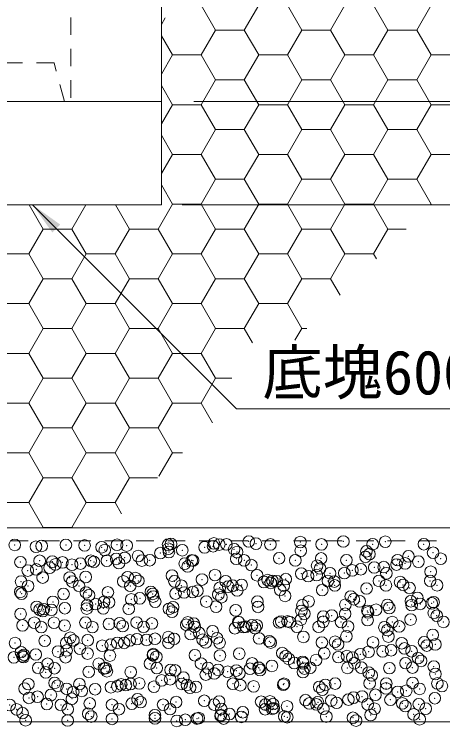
# Model space of a CAD drawing. Units: millimetres at full size; details may follow other scales. Extents: x 40781 to 122968, y -21714 to -2620.
# Drawn here: x 118259 to 118590, y -18863 to -18311 of the extents above; entities that cross this region are included whole.
import ezdxf
from ezdxf.enums import TextEntityAlignment as Align

# ---------------------------------------------------------------- set-up
doc = ezdxf.new("R2010")
doc.units = ezdxf.units.MM
doc.header["$LTSCALE"] = 18
doc.header["$PDMODE"] = 32
doc.header["$PDSIZE"] = 9
doc.linetypes.add('USER2', pattern=[1.35, 0.75, -0.6])
for name, color, linetype, lineweight in [('ハッチング', 7, 'Continuous', 5), ('寸法線', 7, 'Continuous', 9), ('本体', 2, 'Continuous', 13)]:
    doc.layers.add(name, color=color, linetype=linetype, lineweight=lineweight)
doc.styles.add('ＭＳ ゴシック', font='')
doc.styles.get('ＭＳ ゴシック').set_extended_font_data('MS Gothic')

# ---------------------------------------------------------------- blocks, each defined once
blk = doc.blocks.new('filled_arrow')
at = {"color": 0, "linetype": 'Continuous', "lineweight": -2}
blk.add_solid([(7.5, 1.25), (0, 0), (7.5, -1.25)], dxfattribs=at)

msp = doc.modelspace()

# ---------------------------------------------------------------- linework, layer by layer
at = {"layer": 'ハッチング'}
for p, q in [((118414.8, -18323.54), (118403.69, -18304.29)), ((118437.02, -18323.54), (118448.14, -18304.29)), ((118481.47, -18323.54), (118470.36, -18304.29)), ((118503.7, -18323.54), (118514.81, -18304.29)), ((118548.15, -18323.54), (118537.04, -18304.29)), ((118570.37, -18323.54), (118581.49, -18304.29)), ((118372.88, -18319.15), (118375.88, -18313.96)), ((118403.69, -18342.79), (118414.8, -18323.54)), ((118414.8, -18323.54), (118437.02, -18323.54)), ((118448.14, -18342.79), (118437.02, -18323.54)), ((118470.36, -18342.79), (118481.47, -18323.54)), ((118481.48, -18323.54), (118503.7, -18323.54)), ((118514.81, -18342.79), (118503.7, -18323.54)), ((118537.04, -18342.79), (118548.15, -18323.54)), ((118548.15, -18323.54), (118570.38, -18323.54)), ((118581.49, -18342.79), (118570.37, -18323.54)), ((118381.46, -18342.79), (118372.88, -18327.93)), ((118372.88, -18357.65), (118381.46, -18342.79)), ((118381.46, -18342.79), (118403.69, -18342.79)), ((118414.8, -18362.03), (118403.69, -18342.79)), ((118437.02, -18362.03), (118448.14, -18342.79)), ((118448.14, -18342.79), (118470.36, -18342.79)), ((118481.47, -18362.03), (118470.36, -18342.79)), ((118503.7, -18362.03), (118514.81, -18342.79)), ((118514.81, -18342.79), (118537.04, -18342.79)), ((118548.15, -18362.03), (118537.04, -18342.79)), ((118570.37, -18362.03), (118581.49, -18342.79)), ((118581.49, -18342.79), (118603.71, -18342.79)), ((118403.69, -18381.28), (118414.8, -18362.03)), ((118414.8, -18362.03), (118437.02, -18362.03)), ((118448.14, -18381.28), (118437.02, -18362.03)), ((118470.36, -18381.28), (118481.47, -18362.03)), ((118481.48, -18362.03), (118503.7, -18362.03)), ((118514.81, -18381.28), (118503.7, -18362.03)), ((118537.04, -18381.28), (118548.15, -18362.03)), ((118548.15, -18362.03), (118570.38, -18362.03)), ((118581.49, -18381.28), (118570.37, -18362.03)), ((118381.46, -18381.28), (118372.88, -18366.42)), ((118372.88, -18396.14), (118381.46, -18381.28)), ((118381.46, -18381.28), (118403.69, -18381.28)), ((118414.8, -18400.53), (118403.69, -18381.28)), ((118437.02, -18400.53), (118448.14, -18381.28)), ((118448.14, -18381.28), (118470.36, -18381.28)), ((118481.47, -18400.53), (118470.36, -18381.28)), ((118503.7, -18400.53), (118514.81, -18381.28)), ((118514.81, -18381.28), (118537.04, -18381.28)), ((118548.15, -18400.53), (118537.04, -18381.28)), ((118570.37, -18400.53), (118581.49, -18381.28)), ((118581.49, -18381.28), (118603.71, -18381.28)), ((118403.69, -18419.78), (118414.8, -18400.53)), ((118414.8, -18400.53), (118437.02, -18400.53)), ((118448.14, -18419.78), (118437.02, -18400.53)), ((118470.36, -18419.78), (118481.47, -18400.53)), ((118481.48, -18400.53), (118503.7, -18400.53)), ((118514.81, -18419.78), (118503.7, -18400.53)), ((118537.04, -18419.78), (118548.15, -18400.53)), ((118548.15, -18400.53), (118570.38, -18400.53)), ((118581.49, -18419.78), (118570.37, -18400.53)), ((118381.46, -18419.78), (118372.88, -18404.92)), ((118372.88, -18434.63), (118381.46, -18419.78)), ((118381.46, -18419.78), (118403.69, -18419.78)), ((118414.8, -18439.02), (118403.69, -18419.78)), ((118437.02, -18439.02), (118448.14, -18419.78)), ((118448.14, -18419.78), (118470.36, -18419.78)), ((118481.47, -18439.02), (118470.36, -18419.78)), ((118503.7, -18439.02), (118514.81, -18419.78)), ((118514.81, -18419.78), (118537.04, -18419.78)), ((118548.15, -18439.02), (118537.04, -18419.78)), ((118570.37, -18439.02), (118581.49, -18419.78)), ((118581.49, -18419.78), (118603.71, -18419.78)), ((118403.69, -18458.27), (118414.8, -18439.02)), ((118414.8, -18439.02), (118437.02, -18439.02)), ((118448.14, -18458.27), (118437.02, -18439.02)), ((118470.36, -18458.27), (118481.47, -18439.02)), ((118481.48, -18439.02), (118503.7, -18439.02)), ((118514.81, -18458.27), (118503.7, -18439.02)), ((118537.04, -18458.27), (118548.15, -18439.02)), ((118548.15, -18439.02), (118570.38, -18439.02)), ((118581.49, -18458.27), (118570.37, -18439.02)), ((118381.46, -18458.27), (118372.88, -18443.41)), ((118281.45, -18477.52), (118270.63, -18458.78)), ((118303.67, -18477.52), (118314.49, -18458.78)), ((118348.12, -18477.52), (118337.31, -18458.78)), ((118370.35, -18477.52), (118381.46, -18458.27)), ((118381.46, -18458.27), (118403.69, -18458.27)), ((118414.8, -18477.52), (118403.69, -18458.27)), ((118437.02, -18477.52), (118448.14, -18458.27)), ((118448.14, -18458.27), (118470.36, -18458.27)), ((118481.47, -18477.52), (118470.36, -18458.27)), ((118503.7, -18477.52), (118514.81, -18458.27)), ((118514.81, -18458.27), (118537.04, -18458.27)), ((118548.15, -18477.52), (118537.04, -18458.27)), ((118581.37, -18458.47), (118581.49, -18458.27)), ((118581.49, -18458.27), (118581.57, -18458.27)), ((118270.34, -18496.77), (118281.45, -18477.52)), ((118281.45, -18477.52), (118303.68, -18477.52)), ((118314.79, -18496.77), (118303.67, -18477.52)), ((118337.01, -18496.77), (118348.12, -18477.52)), ((118348.12, -18477.52), (118370.35, -18477.52)), ((118381.46, -18496.77), (118370.35, -18477.52)), ((118403.69, -18496.77), (118414.8, -18477.52)), ((118414.8, -18477.52), (118437.02, -18477.52)), ((118448.14, -18496.77), (118437.02, -18477.52)), ((118470.36, -18496.77), (118481.47, -18477.52)), ((118481.48, -18477.52), (118503.7, -18477.52)), ((118514.81, -18496.77), (118503.7, -18477.52)), ((118537.04, -18496.77), (118548.15, -18477.52)), ((118548.15, -18477.52), (118562.32, -18477.52)), ((118248.11, -18496.77), (118270.34, -18496.77)), ((118281.45, -18516.01), (118270.34, -18496.77)), ((118303.67, -18516.01), (118314.79, -18496.77)), ((118314.79, -18496.77), (118337.01, -18496.77)), ((118348.12, -18516.01), (118337.01, -18496.77)), ((118370.35, -18516.01), (118381.46, -18496.77)), ((118381.46, -18496.77), (118403.69, -18496.77)), ((118414.8, -18516.01), (118403.69, -18496.77)), ((118437.02, -18516.01), (118448.14, -18496.77)), ((118448.14, -18496.77), (118470.36, -18496.77)), ((118481.47, -18516.01), (118470.36, -18496.77)), ((118503.7, -18516.01), (118514.81, -18496.77)), ((118514.81, -18496.77), (118537.04, -18496.77)), ((118539.25, -18500.59), (118537.04, -18496.77)), ((118270.34, -18535.26), (118281.45, -18516.01)), ((118281.45, -18516.01), (118303.68, -18516.01)), ((118314.79, -18535.26), (118303.67, -18516.01)), ((118337.01, -18535.26), (118348.12, -18516.01)), ((118348.12, -18516.01), (118370.35, -18516.01)), ((118381.46, -18535.26), (118370.35, -18516.01)), ((118403.69, -18535.26), (118414.8, -18516.01)), ((118414.8, -18516.01), (118437.02, -18516.01)), ((118448.14, -18535.26), (118437.02, -18516.01)), ((118470.36, -18535.26), (118481.47, -18516.01)), ((118481.48, -18516.01), (118503.7, -18516.01)), ((118511.07, -18528.77), (118503.7, -18516.01)), ((118248.11, -18535.26), (118270.34, -18535.26)), ((118281.45, -18554.51), (118270.34, -18535.26)), ((118303.67, -18554.51), (118314.79, -18535.26)), ((118314.79, -18535.26), (118337.01, -18535.26)), ((118348.12, -18554.51), (118337.01, -18535.26)), ((118370.35, -18554.51), (118381.46, -18535.26)), ((118381.46, -18535.26), (118403.69, -18535.26)), ((118414.8, -18554.51), (118403.69, -18535.26)), ((118437.02, -18554.51), (118448.14, -18535.26)), ((118448.14, -18535.26), (118470.36, -18535.26)), ((118481.47, -18554.51), (118470.36, -18535.26)), ((118270.34, -18573.75), (118281.45, -18554.51)), ((118281.45, -18554.51), (118303.68, -18554.51)), ((118314.79, -18573.76), (118303.67, -18554.51)), ((118337.01, -18573.75), (118348.12, -18554.51)), ((118348.12, -18554.51), (118370.35, -18554.51)), ((118381.46, -18573.76), (118370.35, -18554.51)), ((118403.69, -18573.75), (118414.8, -18554.51)), ((118414.8, -18554.51), (118437.02, -18554.51)), ((118443.35, -18565.47), (118437.02, -18554.51)), ((118476.2, -18563.64), (118481.47, -18554.51)), ((118481.48, -18554.51), (118485.33, -18554.51)), ((118248.11, -18573.76), (118270.34, -18573.76)), ((118281.45, -18593), (118270.34, -18573.76)), ((118303.67, -18593), (118314.79, -18573.75)), ((118314.79, -18573.76), (118337.01, -18573.76)), ((118348.12, -18593), (118337.01, -18573.76)), ((118370.35, -18593), (118381.46, -18573.75)), ((118381.46, -18573.76), (118403.69, -18573.76)), ((118414.8, -18593), (118403.69, -18573.76)), ((118270.34, -18612.25), (118281.45, -18593)), ((118281.45, -18593), (118303.68, -18593)), ((118314.79, -18612.25), (118303.67, -18593)), ((118337.01, -18612.25), (118348.12, -18593)), ((118348.12, -18593), (118370.35, -18593)), ((118381.46, -18612.25), (118370.35, -18593)), ((118403.69, -18612.25), (118414.8, -18593)), ((118414.8, -18593), (118427.42, -18593)), ((118248.11, -18612.25), (118270.34, -18612.25)), ((118281.45, -18631.5), (118270.34, -18612.25)), ((118303.67, -18631.5), (118314.79, -18612.25)), ((118314.79, -18612.25), (118337.01, -18612.25)), ((118348.12, -18631.5), (118337.01, -18612.25)), ((118370.35, -18631.5), (118381.46, -18612.25)), ((118381.46, -18612.25), (118403.69, -18612.25)), ((118412.44, -18627.4), (118403.69, -18612.25)), ((118270.34, -18650.74), (118281.45, -18631.5)), ((118281.45, -18631.5), (118303.68, -18631.5)), ((118314.79, -18650.74), (118303.67, -18631.5)), ((118337.01, -18650.74), (118348.12, -18631.5)), ((118348.12, -18631.5), (118370.35, -18631.5)), ((118381.46, -18650.74), (118370.35, -18631.5)), ((118248.11, -18650.74), (118270.34, -18650.74)), ((118281.45, -18669.99), (118270.34, -18650.74)), ((118303.67, -18669.99), (118314.79, -18650.74)), ((118314.79, -18650.74), (118337.01, -18650.74)), ((118348.12, -18669.99), (118337.01, -18650.74)), ((118371.03, -18668.81), (118381.46, -18650.74)), ((118381.46, -18650.74), (118389.1, -18650.74)), ((118270.34, -18689.24), (118281.45, -18669.99)), ((118281.45, -18669.99), (118303.68, -18669.99)), ((118314.79, -18689.24), (118303.67, -18669.99)), ((118337.01, -18689.24), (118348.12, -18669.99)), ((118348.12, -18669.99), (118369.85, -18669.99)), ((118248.11, -18689.24), (118270.34, -18689.24)), ((118281.45, -18708.49), (118270.34, -18689.24)), ((118303.67, -18708.49), (118314.79, -18689.24)), ((118314.79, -18689.24), (118337.01, -18689.24)), ((118341.99, -18697.85), (118337.01, -18689.24)), ((118281.28, -18708.78), (118281.45, -18708.49)), ((118281.45, -18708.49), (118303.68, -18708.49)), ((118303.84, -18708.78), (118303.67, -18708.49))]:
    msp.add_line(p, q, dxfattribs=at)
at = {"layer": 'ハッチング', "linetype": 'USER2', "lineweight": 9}
msp.add_lwpolyline([(118372.88, -17158.78), (118682.88, -17158.78), (118682.88, -18718.78), (117322.88, -18718.78), (117322.88, -17158.78), (117632.88, -17158.78)], dxfattribs=at)
at = {"layer": 'ハッチング', "lineweight": 20}
msp.add_lwpolyline([(117632.88, -17168.78), (117332.88, -17168.78), (117332.88, -18708.78), (118672.88, -18708.78), (118672.88, -17168.78), (118372.88, -17168.78)], dxfattribs=at)
msp.add_lwpolyline([(117332.88, -18858.78), (118672.88, -18858.78), (118672.88, -18708.78), (117332.88, -18708.78)], close=True, dxfattribs=at)
at = {"layer": 'ハッチング'}
for p in [(118440.48, -18719.34), (118513.59, -18719.34), (118546.07, -18719.5), (118259.46, -18722), (118275.9, -18723.37), (118280.28, -18722.77), (118299.01, -18721.93), (118313.52, -18722.35), (118326.71, -18723.8), (118338.56, -18721.86), (118346.01, -18722.5), (118378.11, -18721.78), (118378.28, -18724.93), (118380.31, -18721.27), (118406.29, -18723.84), (118412.9, -18722.97), (118413.55, -18720.84), (118417.66, -18721.71), (118423.23, -18721.61), (118446.04, -18721), (118457.21, -18721.64), (118480.34, -18719.76), (118496.76, -18721.57), (118536.31, -18721.5), (118575.86, -18721.43), (118329.06, -18725.95), (118354.86, -18730.61), (118372.11, -18728.34), (118378.72, -18727.47), (118389.04, -18726.11), (118429.1, -18725.36), (118431.44, -18727.51), (118480.67, -18726.48), (118531.49, -18726.92), (118533.83, -18729.07), (118583.05, -18728.04), (118263.9, -18735.33), (118278.74, -18734.28), (118288.54, -18734.95), (118296.39, -18735.49), (118318.29, -18734.21), (118320.67, -18735.11), (118330.69, -18734.25), (118337.92, -18732.84), (118340.1, -18736.07), (118344.53, -18731.97), (118357.84, -18734.14), (118363.94, -18733.83), (118396.42, -18733.99), (118397.39, -18734.07), (118430.73, -18732.75), (118436.94, -18734), (118463.97, -18732.33), (118476.49, -18733.92), (118496.46, -18732.48), (118516.04, -18733.85), (118530.76, -18731.25), (118555.59, -18733.78), (118564, -18730.82), (118571.68, -18734.95), (118588.93, -18732.68), (118276.16, -18740.97), (118286.49, -18739.61), (118290.88, -18737.09), (118303.74, -18737.34), (118310.35, -18736.47), (118390.92, -18736.51), (118393.26, -18738.65), (118442.49, -18737.63), (118493.31, -18738.07), (118495.65, -18740.21), (118520.56, -18741.68), (118527.17, -18740.81), (118537.5, -18739.45), (118544.88, -18739.19), (118554.75, -18737.18), (118561.36, -18736.31), (118269.55, -18741.84), (118281.08, -18747.24), (118301.93, -18747.22), (118314.32, -18746.82), (118346.81, -18746.97), (118381.11, -18745.74), (118414.35, -18745.31), (118446.84, -18745.47), (118481.14, -18744.23), (118486.37, -18746.18), (118492.98, -18745.31), (118503.31, -18743.95), (118514.39, -18743.81), (118546.87, -18743.97), (118581.17, -18742.73), (118264.36, -18750.39), (118303.91, -18750.32), (118343.46, -18750.25), (118352.74, -18747.65), (118355.09, -18749.8), (118383.01, -18750.17), (118404.31, -18748.78), (118422.56, -18750.1), (118452.19, -18750.68), (118455.13, -18749.21), (118457.47, -18751.36), (118458.8, -18749.81), (118462.11, -18750.03), (118469.12, -18748.45), (118501.66, -18749.96), (118506.7, -18750.34), (118541.21, -18749.89), (118557.52, -18750.77), (118580.76, -18749.82), (118269.72, -18753.8), (118309.27, -18753.73), (118348.82, -18753.66), (118388.37, -18753.59), (118400.75, -18757.45), (118418, -18755.18), (118424.61, -18754.31), (118427.92, -18753.51), (118431.53, -18757.22), (118434.94, -18752.95), (118464.77, -18756.8), (118467.47, -18753.44), (118497.26, -18756.95), (118507.02, -18753.37), (118531.56, -18755.72), (118546.56, -18753.3), (118559.86, -18752.92), (118564.8, -18755.29), (118586.11, -18753.23), (118263.75, -18758.36), (118264.7, -18759.81), (118297.19, -18759.96), (118314.57, -18758.8), (118316.91, -18760.95), (118331.49, -18758.73), (118356.24, -18763.31), (118364.74, -18758.3), (118366.13, -18759.92), (118366.57, -18761.95), (118383.82, -18759.68), (118390.43, -18758.81), (118397.22, -18758.46), (118416.95, -18760.36), (118419.29, -18762.51), (118468.52, -18761.48), (118519.34, -18761.92), (118570.91, -18763.04), (118289, -18766.08), (118315.45, -18768.68), (118322.06, -18767.81), (118328.55, -18766.01), (118332.38, -18766.45), (118349.63, -18764.18), (118368.1, -18765.94), (118407.65, -18765.87), (118447.2, -18765.8), (118481.94, -18768.7), (118486.75, -18765.73), (118515.19, -18768.28), (118521.68, -18764.06), (118526.29, -18765.65), (118547.67, -18768.44), (118565.84, -18765.58), (118566.45, -18768.52), (118573.07, -18767.65), (118581.97, -18767.2), (118583.39, -18766.29), (118276.39, -18769.95), (118278.73, -18772.09), (118281.26, -18773.18), (118281.88, -18771.71), (118287.87, -18772.31), (118298.2, -18770.96), (118315.12, -18771.29), (118327.96, -18771.07), (118347.61, -18771.44), (118378.77, -18771.51), (118381.12, -18773.65), (118381.91, -18770.21), (118415.15, -18769.78), (118430.34, -18772.63), (118447.64, -18769.94), (118481.16, -18773.07), (118532.27, -18773.02), (118532.73, -18774.19), (118538.88, -18772.15), (118549.2, -18770.79), (118583.55, -18774.63), (118264.01, -18775.46), (118480.83, -18779.79), (118483.5, -18775.21), (118498.08, -18777.52), (118504.69, -18776.65), (118515.02, -18775.29), (118532.36, -18780.19), (118565.6, -18779.76), (118585.89, -18776.77), (118265.5, -18784.28), (118274.62, -18782.19), (118279.97, -18785.6), (118289.78, -18782.22), (118297.99, -18784.43), (118314.17, -18782.12), (118319.52, -18785.53), (118332.29, -18783.2), (118340.6, -18782.65), (118342.94, -18784.8), (118353.72, -18782.05), (118359.07, -18785.46), (118365.54, -18782.77), (118392.16, -18783.78), (118393.27, -18781.98), (118398.02, -18782.93), (118398.62, -18785.39), (118432.33, -18781.69), (118432.82, -18781.9), (118436.32, -18785.65), (118438.17, -18785.32), (118442.98, -18784.21), (118446.65, -18784.29), (118463.9, -18782.02), (118465.57, -18781.27), (118470.51, -18781.15), (118472.37, -18781.83), (118477.72, -18785.24), (118494.55, -18785.34), (118498.06, -18781.42), (118511.92, -18781.76), (118517.27, -18785.17), (118545.37, -18785.77), (118551.47, -18781.69), (118556.82, -18785.1), (118591.02, -18781.62), (118395.53, -18791.02), (118402.14, -18790.15), (118412.46, -18788.79), (118429.71, -18786.52), (118445.32, -18786.36), (118547.71, -18787.92), (118282.68, -18796.18), (118302.42, -18793.8), (118304.76, -18795.94), (118315.92, -18795.76), (118348.41, -18795.92), (118353.99, -18794.92), (118361.34, -18795.52), (118367.95, -18794.65), (118378.28, -18793.29), (118382.71, -18794.68), (118404.81, -18795.36), (118415.95, -18794.26), (118448.44, -18794.41), (118456.37, -18796.48), (118482.74, -18793.18), (118515.99, -18792.75), (118548.47, -18792.91), (118582.77, -18791.67), (118259.7, -18797.96), (118299.25, -18797.89), (118309.91, -18802.3), (118327.16, -18800.02), (118333.77, -18799.15), (118338.8, -18797.81), (118344.09, -18797.8), (118378.35, -18797.74), (118407.15, -18797.5), (118417.9, -18797.67), (118457.45, -18797.6), (118497, -18797.53), (118507.19, -18796.92), (118509.53, -18799.06), (118536.55, -18797.46), (118558.76, -18798.04), (118560.91, -18802.13), (118576.1, -18797.38), (118578.16, -18799.86), (118584.77, -18798.99), (118264.24, -18804.95), (118266.58, -18807.09), (118275.72, -18806.8), (118292.97, -18804.53), (118299.58, -18803.66), (118315.81, -18806.07), (118333.09, -18807.67), (118366.34, -18807.24), (118366.63, -18806.51), (118398.82, -18807.4), (118418.19, -18807.63), (118433.13, -18806.16), (118466.37, -18805.74), (118498.86, -18805.89), (118526.73, -18806.63), (118533.16, -18804.66), (118543.98, -18804.36), (118550.59, -18803.49), (118566.4, -18804.23), (118258.79, -18809.03), (118265.4, -18808.16), (118266.3, -18808.75), (118298.79, -18808.9), (118368.97, -18808.65), (118469.01, -18808.07), (118471.35, -18810.21), (118475.61, -18813.36), (118482.22, -18812.49), (118492.54, -18811.13), (118509.79, -18808.86), (118516.4, -18807.99), (118520.58, -18809.19), (118571.4, -18809.62), (118573.74, -18811.77), (118277.63, -18817.22), (118284.88, -18813.99), (118290.23, -18817.41), (118324.43, -18813.92), (118328.45, -18817.65), (118329.78, -18817.33), (118363.97, -18813.85), (118369.33, -18817.26), (118380.02, -18818.78), (118403.52, -18813.78), (118408.88, -18817.19), (118416.75, -18818.73), (118441.42, -18817.86), (118443.07, -18813.71), (118448.03, -18816.99), (118448.43, -18817.12), (118449.24, -18818.88), (118458.36, -18815.63), (118482.62, -18813.64), (118483.54, -18817.65), (118487.98, -18817.05), (118516.79, -18817.22), (118522.17, -18813.56), (118527.53, -18816.98), (118549.27, -18817.38), (118561.72, -18813.49), (118567.08, -18816.9), (118583.57, -18816.14), (118283.48, -18820.65), (118316.72, -18820.23), (118330.79, -18819.8), (118349.21, -18820.39), (118383.51, -18819.15), (118407.24, -18822.36), (118413.85, -18821.49), (118424.17, -18820.13), (118430.84, -18819.21), (118433.18, -18821.36), (118482.4, -18820.33), (118533.22, -18820.77), (118535.56, -18822.92), (118584.79, -18821.89), (118269.96, -18829.76), (118290.27, -18828.8), (118309.51, -18829.69), (118341.84, -18829.92), (118349.06, -18829.62), (118355.8, -18829.14), (118373.05, -18826.86), (118379.66, -18825.99), (118388.61, -18829.55), (118389.99, -18824.64), (118428.16, -18829.47), (118467.71, -18829.4), (118507.26, -18829.33), (118533.96, -18829.13), (118546.81, -18829.26), (118567.2, -18828.71), (118586.36, -18829.19), (118267.1, -18833.22), (118292.61, -18830.94), (118299.59, -18833.37), (118311.29, -18835), (118321.62, -18833.64), (118333.89, -18832.14), (118338.87, -18831.37), (118345.48, -18830.5), (118367.14, -18831.71), (118392.66, -18830.36), (118395, -18832.5), (118399.62, -18831.87), (118433.93, -18830.63), (118444.23, -18831.48), (118467.17, -18830.21), (118495.04, -18831.92), (118497.38, -18834.06), (118499.66, -18830.37), (118546.61, -18833.04), (118562.3, -18834.83), (118572.62, -18833.47), (118589.87, -18831.2), (118270.49, -18840.37), (118277.1, -18839.5), (118287.43, -18838.14), (118304.68, -18835.87), (118521.5, -18840.2), (118528.11, -18839.33), (118538.44, -18837.97), (118555.69, -18835.7), (118584.37, -18840.61), (118255.58, -18845.87), (118284.28, -18845.12), (118295.13, -18845.8), (118303.66, -18841.07), (118317.52, -18844.7), (118334.68, -18845.72), (118350.01, -18844.86), (118354.48, -18841.5), (118356.82, -18843.65), (118374.23, -18845.65), (118384.31, -18843.62), (118406.05, -18842.63), (118413.78, -18845.58), (118417.55, -18843.2), (118450.04, -18843.35), (118453.33, -18845.51), (118456.87, -18843.06), (118459.21, -18845.21), (118484.34, -18842.12), (118487.32, -18844.7), (118492.88, -18845.44), (118493.93, -18843.83), (118504.25, -18842.47), (118508.43, -18844.19), (118517.59, -18841.69), (118532.43, -18845.37), (118550.07, -18841.85), (118559.25, -18844.62), (118571.98, -18845.29), (118260.94, -18849.28), (118300.49, -18849.21), (118340.04, -18849.14), (118379.59, -18849.06), (118419.14, -18848.99), (118435.88, -18851.48), (118453.13, -18849.2), (118458.69, -18848.92), (118459.74, -18848.33), (118470.07, -18846.97), (118498.24, -18848.85), (118537.79, -18848.78), (118561.59, -18846.77), (118577.34, -18848.71), (118265.48, -18852.21), (118316.3, -18852.65), (118318.64, -18854.8), (118334.69, -18856.61), (118367.87, -18853.77), (118367.94, -18856.18), (118391.37, -18857.34), (118400.42, -18856.34), (118401.7, -18855.98), (118418.69, -18854.21), (118418.95, -18853.7), (118421.03, -18856.36), (118425.56, -18852.83), (118434.73, -18855.1), (118467.97, -18854.68), (118470.26, -18855.33), (118500.46, -18854.84), (118521.07, -18855.77), (118534.76, -18853.6), (118568, -18853.18), (118572.64, -18856.89), (118267.9, -18857.69), (118300.39, -18857.84), (118384.76, -18858.21), (118523.41, -18857.92)]:
    msp.add_point(p, dxfattribs=at)
at = {"layer": '寸法線'}
for p, q in [((118397.88, -18378.78), (119002.45, -18378.78)), ((118397.88, -18378.78), (119002.45, -18378.78)), ((118397.88, -18378.78), (118909.18, -18378.78)), ((118388.88, -18458.78), (119002.45, -18458.78)), ((118397.88, -18458.78), (119002.45, -18458.78))]:
    msp.add_line(p, q, dxfattribs=at)
msp.add_lwpolyline([(118273.24, -18458.78), (118431.02, -18616.56), (118610.55, -18616.56)], dxfattribs=at)
at = {"layer": '本体', "linetype": 'USER2'}
msp.add_line((118302.88, -17681.99), (118302.88, -18378.78), dxfattribs=at)
at = {"layer": '本体', "linetype": 'USER2', "lineweight": 9}
for p, q in [((118289.88, -18348.78), (117715.88, -18348.78)), ((118297.88, -18378.78), (118289.88, -18348.78))]:
    msp.add_line(p, q, dxfattribs=at)
at = {"layer": '本体'}
for p, q in [((117632.88, -18378.78), (118372.88, -18378.78)), ((117707.88, -18378.78), (118297.88, -18378.78)), ((118372.88, -18378.78), (118297.88, -18378.78)), ((118372.88, -18458.78), (118372.88, -18378.78)), ((117632.88, -18458.78), (118372.88, -18458.78))]:
    msp.add_line(p, q, dxfattribs=at)
msp.add_lwpolyline([(118435.38, -17743.78), (118372.88, -17808.78), (118372.88, -18378.78)], dxfattribs=at)

# ---------------------------------------------------------------- block references
at = {"layer": '寸法線', "xscale": 3.47, "yscale": 3.47, "rotation": 315}
msp.add_blockref('filled_arrow', (118273.24, -18458.78), dxfattribs=at)

# ---------------------------------------------------------------- texts
at = {"layer": '寸法線', "style": 'ＭＳ ゴシック'}
msp.add_text('底塊600', height=34.18, dxfattribs=at).set_placement((118451.02, -18571.35), align=Align.TOP_LEFT)

doc.saveas('drawing.dxf')
